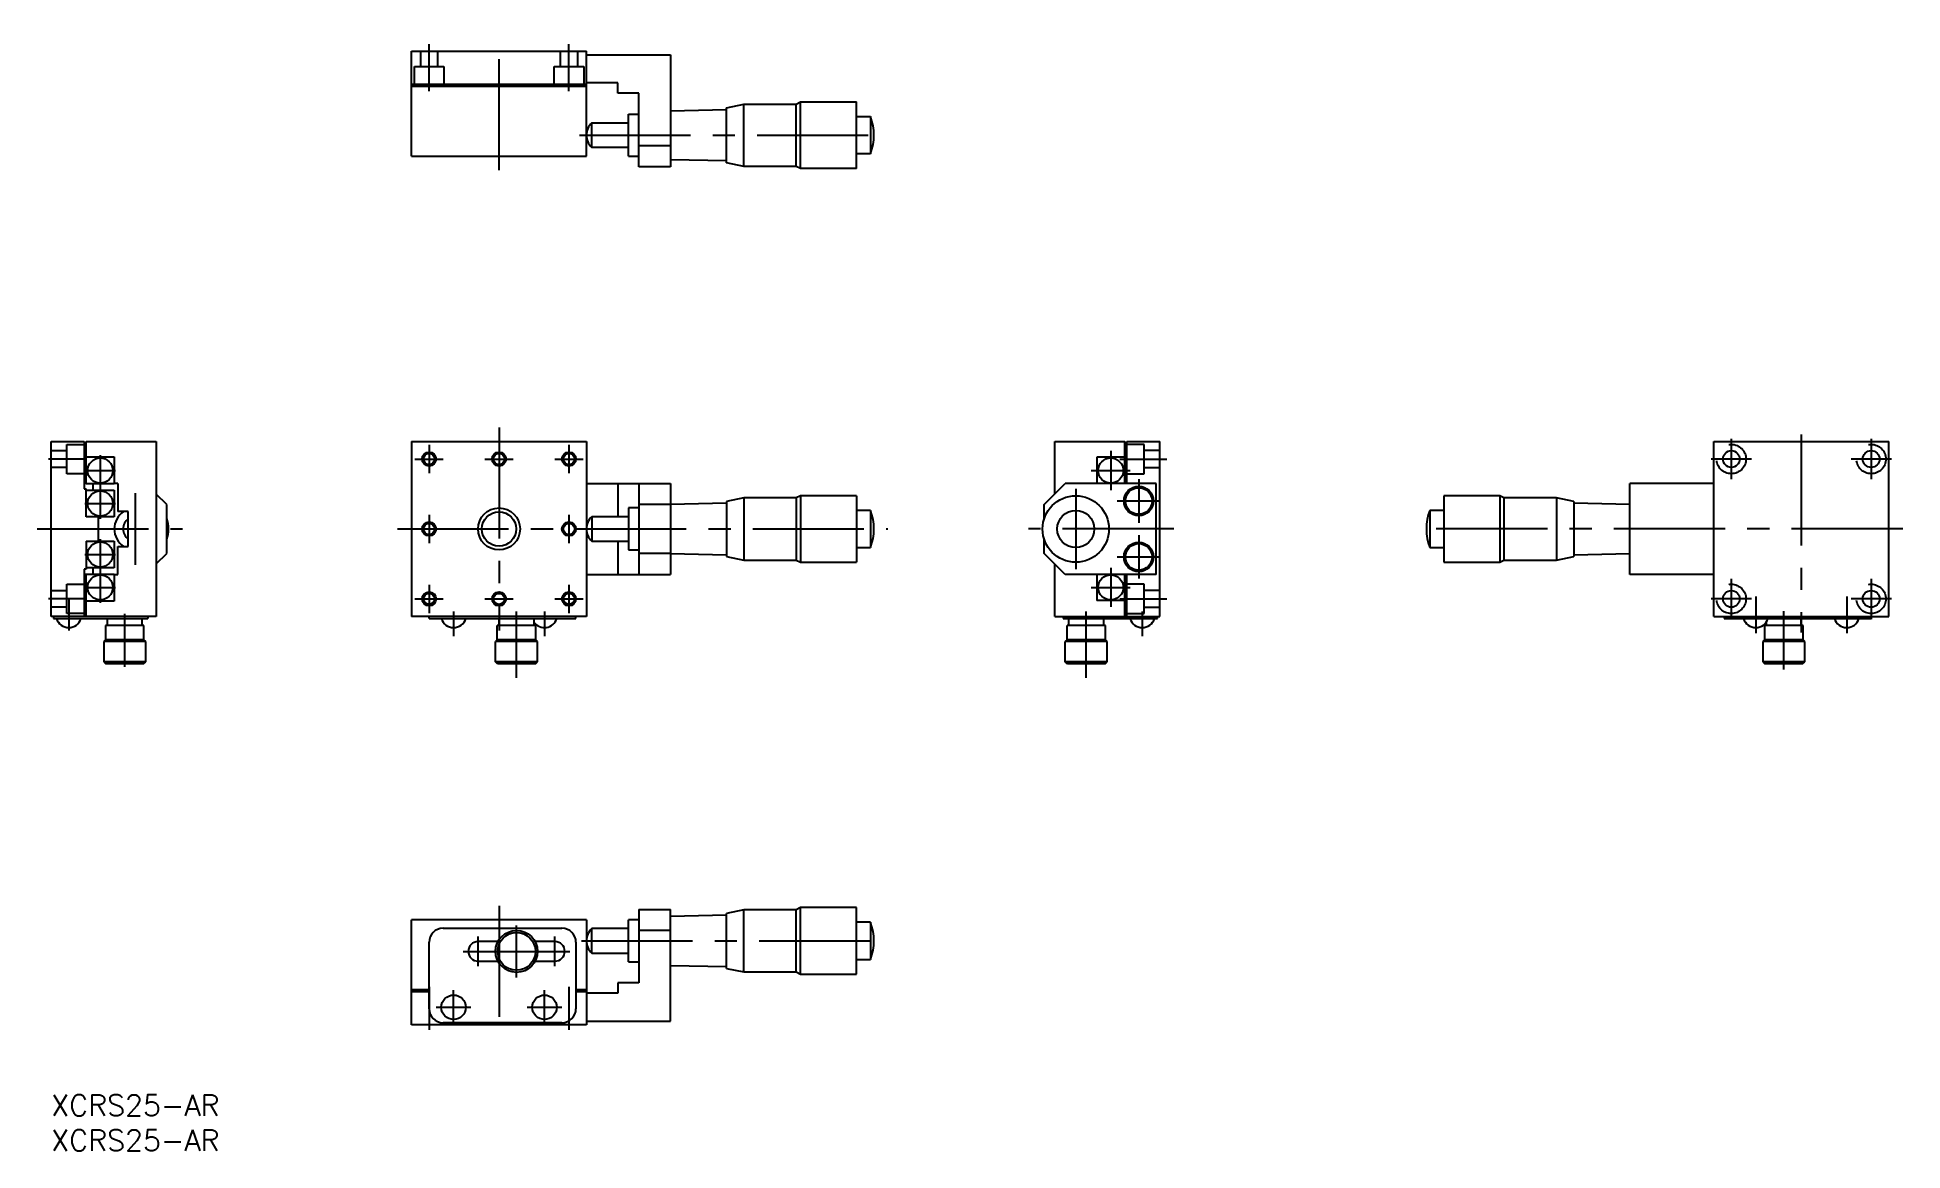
# Model space of a CAD drawing. Extents: x -2 to 265, y -8 to 151.
import ezdxf

# ---------------------------------------------------------------- set-up
doc = ezdxf.new("R2010")
doc.units = 0
doc.header["$LTSCALE"] = 0.5
doc.linetypes.add('CENTER', pattern=[50.8, 31.75, -6.35, 6.35, -6.35])
doc.linetypes.add('DASHED', pattern=[19.05, 12.7, -6.35])
for name, color, linetype in [('MSM_CENTER', 1, 'CENTER'), ('MSM_CONTINUOUS', 7, 'CONTINUOUS'), ('MSM_DASHED', 4, 'DASHED'), ('MSM_NARROW', 5, 'CONTINUOUS'), ('MSM_PART_NUMBER', 7, 'CONTINUOUS')]:
    doc.layers.add(name, color=color, linetype=linetype)
doc.styles.get("Standard").update_dxf_attribs({"font": 'txt.shx', "height": 3, "bigfont": 'bigfont.shx'})

# ---------------------------------------------------------------- blocks, each defined once
blk = doc.blocks.new('*U2')
at = {"layer": 'MSM_PART_NUMBER'}
blk.add_text('XCRS25-AR', height=3, dxfattribs=at).set_placement((0, -3))
blk = doc.blocks.new('*U3')
at = {"layer": 'MSM_PART_NUMBER'}
blk.add_text('XCRS25-AR', height=3, dxfattribs=at).set_placement((0, -8))

msp = doc.modelspace()

# ---------------------------------------------------------------- linework, layer by layer
at = {"layer": 'MSM_CENTER'}
for p, q in [((54.01, 143.49), (54.01, 150.19)), ((64.01, 132.19), (64.01, 151.19)), ((74.01, 143.49), (74.01, 150.19)), ((75.51, 137.19), (119.61, 137.19)), ((64.01, 95.39), (64.01, 66.39)), ((240.18, 93.76), (240.18, 88.01)), ((250.18, 94.39), (250.18, 66.09)), ((260.18, 93.76), (260.18, 88.01)), ((5.09, 90.89), (-0.39, 90.89)), ((7, 91.43), (7, 82.34)), ((51.99, 90.89), (56.04, 90.89)), ((54.01, 92.91), (54.01, 88.86)), ((61.99, 90.89), (66.04, 90.89)), ((71.99, 90.89), (76.04, 90.89)), ((74.01, 92.91), (74.01, 88.86)), ((151.46, 92.04), (151.46, 86.44)), ((152.76, 90.89), (159.46, 90.89)), ((243.06, 90.89), (237.3, 90.89)), ((263.06, 90.89), (257.3, 90.89)), ((4.81, 89.24), (9.19, 89.24)), ((148.66, 89.24), (154.26, 89.24)), ((12, 86.03), (12, 75.74)), ((146.46, 86.64), (146.46, 75.14)), ((155.46, 87.99), (155.46, 81.79)), ((4.81, 84.54), (9.19, 84.54)), ((54.01, 82.91), (54.01, 78.86)), ((74.01, 82.91), (74.01, 78.86)), ((152.36, 84.89), (158.56, 84.89)), ((-2, 80.89), (18.75, 80.89)), ((49.51, 80.89), (119.61, 80.89)), ((160.46, 80.89), (139.71, 80.89)), ((264.68, 80.89), (195.8, 80.89)), ((7, 79.43), (7, 70.34)), ((155.46, 79.99), (155.46, 73.79)), ((4.81, 77.24), (9.19, 77.24)), ((151.46, 75.34), (151.46, 69.74)), ((152.36, 76.89), (158.56, 76.89)), ((4.81, 72.54), (9.19, 72.54)), ((54.01, 72.91), (54.01, 68.86)), ((74.01, 72.91), (74.01, 68.86)), ((148.66, 72.54), (154.26, 72.54)), ((240.18, 73.76), (240.18, 68.01)), ((260.18, 73.76), (260.18, 68.01)), ((5.09, 70.89), (-0.39, 70.89)), ((2.5, 70.84), (2.5, 66.39)), ((51.99, 70.89), (56.04, 70.89)), ((61.99, 70.89), (66.04, 70.89)), ((71.99, 70.89), (76.04, 70.89)), ((152.76, 70.89), (159.46, 70.89)), ((243.06, 70.89), (237.3, 70.89)), ((243.68, 71.22), (243.68, 66.01)), ((256.68, 71.22), (256.68, 66.01)), ((263.06, 70.89), (257.3, 70.89)), ((10.5, 61.19), (10.5, 68.78)), ((57.51, 69.09), (57.51, 65.58)), ((66.51, 59.59), (66.51, 69.09)), ((70.51, 69.09), (70.51, 65.58)), ((147.96, 59.59), (147.96, 69.09)), ((155.96, 69.09), (155.96, 65.58)), ((247.68, 60.81), (247.68, 69.16)), ((64.01, 27), (64.01, 8)), ((66.51, 16.78), (66.51, 24.22)), ((61.01, 18.38), (61.01, 22.62)), ((72.01, 18.38), (72.01, 22.62)), ((75.79, 22), (118.61, 22)), ((58.89, 20.5), (74.13, 20.5)), ((54.01, 15.42), (54.01, 9.28)), ((57.51, 10.03), (57.51, 14.97)), ((70.51, 10.03), (70.51, 14.97)), ((74.01, 15.42), (74.01, 9.28)), ((55.04, 12.5), (59.98, 12.5)), ((68.04, 12.5), (72.98, 12.5))]:
    msp.add_line(p, q, dxfattribs=at)
at = {"layer": 'MSM_CONTINUOUS'}
for p, q in [((51.51, 134.19), (51.51, 149.19)), ((51.51, 149.19), (76.51, 149.19)), ((76.51, 134.19), (76.51, 149.19)), ((76.51, 148.69), (88.51, 148.69)), ((88.51, 148.69), (88.51, 132.69)), ((51.51, 144.49), (76.51, 144.49)), ((51.51, 144.19), (76.51, 144.19)), ((81.01, 144.69), (76.51, 144.69)), ((81.01, 143.19), (81.01, 144.69)), ((84.01, 143.19), (81.01, 143.19)), ((84.01, 132.69), (84.01, 143.19)), ((96.51, 141.11), (99.01, 141.64)), ((99.01, 141.64), (106.51, 141.64)), ((99.01, 132.73), (99.01, 141.64)), ((106.51, 141.64), (107.11, 141.94)), ((106.51, 132.73), (106.51, 141.64)), ((107.11, 141.94), (115.11, 141.94)), ((107.11, 132.44), (107.11, 141.94)), ((115.11, 132.44), (115.11, 141.94)), ((77.26, 138.94), (82.51, 138.94)), ((77.26, 135.44), (77.26, 138.94)), ((82.51, 140.19), (84.01, 140.19)), ((82.51, 134.19), (82.51, 140.19)), ((88.51, 140.69), (96.51, 140.86)), ((96.51, 133.26), (96.51, 141.11)), ((115.11, 139.84), (117.11, 139.84)), ((117.11, 139.84), (117.11, 134.54)), ((51.51, 134.19), (76.51, 134.19)), ((82.51, 135.44), (77.26, 135.44)), ((82.51, 134.19), (84.01, 134.19)), ((88.51, 135.69), (84.01, 135.69)), ((96.51, 133.51), (88.51, 133.69)), ((117.11, 134.54), (115.11, 134.54)), ((88.51, 132.69), (84.01, 132.69)), ((99.01, 132.73), (96.51, 133.26)), ((106.51, 132.73), (99.01, 132.73)), ((107.11, 132.44), (106.51, 132.73)), ((115.11, 132.44), (107.11, 132.44)), ((0, 68.39), (0, 93.39)), ((0, 93.39), (4.7, 93.39)), ((4.7, 93.39), (4.7, 86.64)), ((5, 93.39), (15, 93.39)), ((5, 87.34), (5, 93.39)), ((15, 93.39), (15, 68.39)), ((51.51, 93.39), (51.51, 68.39)), ((51.51, 93.39), (76.51, 93.39)), ((76.51, 93.39), (76.51, 68.39)), ((143.46, 93.39), (153.46, 93.39)), ((143.46, 85.89), (143.46, 93.39)), ((153.46, 87.39), (153.46, 93.39)), ((153.76, 87.39), (153.76, 93.39)), ((153.76, 93.39), (158.46, 93.39)), ((158.46, 68.39), (158.46, 93.39)), ((237.68, 68.39), (237.68, 93.39)), ((237.68, 93.39), (262.68, 93.39)), ((262.68, 68.39), (262.68, 93.39)), ((5, 91.19), (9, 91.19)), ((9, 91.19), (9, 87.34)), ((153.46, 91.14), (149.46, 91.14)), ((149.46, 91.14), (149.46, 87.39)), ((5, 87.39), (4.7, 87.39)), ((4.7, 86.64), (5, 86.64)), ((9, 87.34), (5, 87.34)), ((5, 82.64), (5, 86.64)), ((5, 86.44), (9, 86.44)), ((6, 86.44), (6, 87.34)), ((9.5, 87.39), (9, 87.39)), ((9, 86.44), (9, 82.64)), ((9.5, 87.39), (9.5, 83.39)), ((16.5, 84.39), (15, 85.89)), ((76.51, 87.39), (88.51, 87.39)), ((81.01, 87.39), (81.01, 82.64)), ((84.01, 87.39), (84.01, 74.39)), ((88.51, 87.39), (88.51, 74.39)), ((107.11, 85.64), (106.51, 85.34)), ((115.11, 85.64), (107.11, 85.64)), ((107.11, 85.64), (107.11, 76.14)), ((115.11, 85.64), (115.11, 76.14)), ((141.96, 84.39), (144.96, 87.39)), ((157.96, 87.39), (144.96, 87.39)), ((157.96, 74.39), (157.96, 87.39)), ((207.08, 85.64), (199.08, 85.64)), ((199.08, 85.64), (199.08, 76.14)), ((207.68, 85.34), (207.08, 85.64)), ((207.08, 85.64), (207.08, 76.14)), ((225.68, 74.39), (225.68, 87.39)), ((237.68, 87.39), (225.68, 87.39)), ((11, 83.39), (9.5, 83.39)), ((11, 78.39), (11, 83.39)), ((16.5, 77.39), (16.5, 84.39)), ((84.01, 83.89), (82.51, 83.89)), ((82.51, 83.89), (82.51, 77.89)), ((88.51, 84.39), (84.01, 84.39)), ((96.51, 84.56), (88.51, 84.39)), ((99.01, 85.34), (96.51, 84.81)), ((96.51, 84.81), (96.51, 76.96)), ((106.51, 85.34), (99.01, 85.34)), ((99.01, 85.34), (99.01, 76.43)), ((106.51, 85.34), (106.51, 76.43)), ((117.11, 83.54), (115.11, 83.54)), ((117.11, 83.54), (117.11, 78.24)), ((141.96, 82.41), (141.96, 84.39)), ((199.08, 83.54), (197.08, 83.54)), ((197.08, 83.54), (197.08, 78.24)), ((215.18, 85.34), (207.68, 85.34)), ((207.68, 85.34), (207.68, 76.44)), ((217.68, 84.81), (215.18, 85.34)), ((215.18, 85.34), (215.18, 76.44)), ((217.68, 84.81), (217.68, 76.96)), ((225.68, 84.39), (217.68, 84.56)), ((9, 82.64), (5, 82.64)), ((6.7, 82.64), (6.7, 79.14)), ((82.51, 82.64), (77.26, 82.64)), ((77.26, 82.64), (77.26, 79.14)), ((5, 79.14), (5, 75.14)), ((5, 79.14), (9, 79.14)), ((9, 79.14), (9, 75.34)), ((9.5, 78.39), (11, 78.39)), ((9.5, 74.39), (9.5, 78.39)), ((15, 75.89), (16.5, 77.39)), ((77.26, 79.14), (82.51, 79.14)), ((81.01, 79.14), (81.01, 74.39)), ((82.51, 77.89), (84.01, 77.89)), ((88.51, 77.39), (84.01, 77.39)), ((88.51, 77.39), (96.51, 77.21)), ((115.11, 78.24), (117.11, 78.24)), ((141.96, 77.39), (141.96, 79.36)), ((144.96, 74.39), (141.96, 77.39)), ((197.08, 78.24), (199.08, 78.24)), ((217.68, 77.21), (225.68, 77.39)), ((5, 75.14), (4.7, 75.14)), ((4.7, 75.14), (4.7, 68.39)), ((9, 75.34), (5, 75.34)), ((6, 74.44), (6, 75.34)), ((96.51, 76.96), (99.01, 76.43)), ((99.01, 76.43), (106.51, 76.43)), ((106.51, 76.43), (107.11, 76.14)), ((107.11, 76.14), (115.11, 76.14)), ((143.46, 68.39), (143.46, 75.89)), ((199.08, 76.14), (207.08, 76.14)), ((207.08, 76.14), (207.68, 76.44)), ((207.68, 76.44), (215.18, 76.44)), ((215.18, 76.44), (217.68, 76.96)), ((5, 74.39), (4.7, 74.39)), ((5, 68.39), (5, 74.44)), ((5, 74.44), (9, 74.44)), ((9, 74.44), (9, 70.59)), ((9, 74.39), (9.5, 74.39)), ((76.51, 74.39), (88.51, 74.39)), ((157.96, 74.39), (144.96, 74.39)), ((149.46, 74.39), (149.46, 70.64)), ((153.46, 68.39), (153.46, 74.39)), ((153.76, 68.39), (153.76, 74.39)), ((237.68, 74.39), (225.68, 74.39)), ((9, 70.59), (5, 70.59)), ((153.46, 70.64), (149.46, 70.64)), ((15, 68.39), (0, 68.39)), ((0.3, 68.39), (0.3, 68.09)), ((0.3, 68.09), (13.8, 68.09)), ((7.75, 67.09), (7.75, 65.04)), ((13.25, 67.09), (7.75, 67.09)), ((8, 68.09), (8, 67.09)), ((13, 67.09), (13, 68.09)), ((13.25, 65.04), (13.25, 67.09)), ((13.8, 68.39), (13.8, 68.09)), ((76.51, 68.39), (51.51, 68.39)), ((54.01, 68.09), (54.01, 68.39)), ((54.01, 68.09), (75.01, 68.09)), ((69.26, 67.09), (63.76, 67.09)), ((63.76, 65.04), (63.76, 67.09)), ((64.01, 67.09), (64.01, 68.09)), ((69.01, 67.09), (69.01, 68.09)), ((69.26, 65.04), (69.26, 67.09)), ((75.01, 68.09), (75.01, 68.39)), ((143.46, 68.39), (158.46, 68.39)), ((144.66, 68.39), (144.66, 68.09)), ((144.66, 68.09), (158.16, 68.09)), ((150.71, 67.09), (145.21, 67.09)), ((145.21, 65.04), (145.21, 67.09)), ((145.46, 67.09), (145.46, 68.09)), ((150.46, 67.09), (150.46, 68.09)), ((150.71, 65.04), (150.71, 67.09)), ((158.16, 68.09), (158.16, 68.39)), ((237.68, 68.39), (262.68, 68.39)), ((239.18, 68.39), (239.18, 68.09)), ((239.18, 68.09), (260.18, 68.09)), ((244.93, 67.09), (244.93, 65.04)), ((250.43, 67.09), (244.93, 67.09)), ((245.18, 67.57), (245.18, 67.09)), ((250.18, 67.09), (250.18, 68.09)), ((250.43, 65.04), (250.43, 67.09)), ((260.18, 68.39), (260.18, 68.09)), ((7.75, 65.04), (7.5, 64.79)), ((7.5, 64.79), (7.5, 61.89)), ((13.5, 64.79), (7.5, 64.79)), ((13.25, 65.04), (7.75, 65.04)), ((13.5, 64.79), (13.25, 65.04)), ((13.5, 61.89), (13.5, 64.79)), ((63.76, 65.04), (63.51, 64.79)), ((63.51, 61.89), (63.51, 64.79)), ((69.51, 64.79), (63.51, 64.79)), ((69.26, 65.04), (63.76, 65.04)), ((69.51, 64.79), (69.26, 65.04)), ((69.51, 61.89), (69.51, 64.79)), ((145.21, 65.04), (144.96, 64.79)), ((144.96, 61.89), (144.96, 64.79)), ((150.96, 64.79), (144.96, 64.79)), ((150.71, 65.04), (145.21, 65.04)), ((150.96, 64.79), (150.71, 65.04)), ((150.96, 61.89), (150.96, 64.79)), ((244.93, 65.04), (244.68, 64.79)), ((244.68, 64.79), (244.68, 61.89)), ((250.68, 64.79), (244.68, 64.79)), ((250.43, 65.04), (244.93, 65.04)), ((250.68, 64.79), (250.43, 65.04)), ((250.68, 61.89), (250.68, 64.79)), ((7.5, 61.89), (7.8, 61.59)), ((13.5, 61.89), (7.5, 61.89)), ((13.2, 61.59), (7.8, 61.59)), ((13.2, 61.59), (13.5, 61.89)), ((69.51, 61.89), (63.51, 61.89)), ((63.81, 61.59), (63.51, 61.89)), ((69.21, 61.59), (63.81, 61.59)), ((69.21, 61.59), (69.51, 61.89)), ((150.96, 61.89), (144.96, 61.89)), ((145.26, 61.59), (144.96, 61.89)), ((150.66, 61.59), (145.26, 61.59)), ((150.66, 61.59), (150.96, 61.89)), ((244.68, 61.89), (244.98, 61.59)), ((250.68, 61.89), (244.68, 61.89)), ((250.38, 61.59), (244.98, 61.59)), ((250.38, 61.59), (250.68, 61.89)), ((107.11, 26.75), (106.51, 26.45)), ((115.11, 26.75), (107.11, 26.75)), ((107.11, 17.25), (107.11, 26.75)), ((115.11, 17.25), (115.11, 26.75)), ((76.51, 25), (51.51, 25)), ((51.51, 10), (51.51, 25)), ((76.51, 25), (76.51, 10)), ((84.01, 25), (82.51, 25)), ((82.51, 19), (82.51, 25)), ((84.01, 26.5), (84.01, 16)), ((84.01, 26.5), (88.51, 26.5)), ((88.51, 10.5), (88.51, 26.5)), ((96.51, 25.67), (88.51, 25.5)), ((99.01, 26.45), (96.51, 25.92)), ((96.51, 18.07), (96.51, 25.92)), ((106.51, 26.45), (99.01, 26.45)), ((99.01, 17.55), (99.01, 26.45)), ((106.51, 17.55), (106.51, 26.45)), ((117.11, 24.65), (115.11, 24.65)), ((117.11, 24.65), (117.11, 19.35)), ((54.01, 12.3), (54.01, 21.8)), ((56.01, 23.8), (73.01, 23.8)), ((63.86, 21.9), (61.01, 21.9)), ((72.01, 21.9), (69.17, 21.9)), ((75.01, 21.8), (75.01, 12.3)), ((82.51, 23.75), (77.26, 23.75)), ((77.26, 20.25), (77.26, 23.75)), ((88.51, 23.5), (84.01, 23.5)), ((61.01, 19.1), (63.86, 19.1)), ((69.17, 19.1), (72.01, 19.1)), ((77.26, 20.25), (82.51, 20.25)), ((82.51, 19), (84.01, 19)), ((115.11, 19.35), (117.11, 19.35)), ((88.51, 18.5), (96.51, 18.32)), ((96.51, 18.07), (99.01, 17.55)), ((99.01, 17.55), (106.51, 17.55)), ((106.51, 17.55), (107.11, 17.25)), ((107.11, 17.25), (115.11, 17.25)), ((54.01, 15), (51.51, 15)), ((54.01, 14.7), (51.51, 14.7)), ((76.51, 15), (75.01, 15)), ((76.51, 14.7), (75.01, 14.7)), ((81.01, 14.5), (76.51, 14.5)), ((81.01, 16), (81.01, 14.5)), ((84.01, 16), (81.01, 16)), ((76.51, 10), (51.51, 10)), ((73.01, 10.3), (56.01, 10.3)), ((76.51, 10.5), (88.51, 10.5))]:
    msp.add_line(p, q, dxfattribs=at)
for centre, radius in [((7, 89.24), 1.8), ((54.01, 90.89), 0.783), ((64.01, 90.89), 0.783), ((74.01, 90.89), 0.783), ((151.46, 89.24), 1.8), ((240.18, 90.89), 1.2), ((260.18, 90.89), 1.2), ((7, 84.54), 1.8), ((146.46, 80.89), 4.75), ((155.46, 84.89), 2.1), ((155.46, 84.89), 1.9), ((64.01, 80.89), 2.46), ((146.46, 80.89), 2.65), ((54.01, 80.89), 0.783), ((74.01, 80.89), 0.783), ((7, 77.24), 1.8), ((155.46, 76.89), 2.1), ((155.46, 76.89), 1.9), ((7, 72.54), 1.8), ((151.46, 72.54), 1.8), ((240.18, 70.89), 1.2), ((260.18, 70.89), 1.2), ((54.01, 70.89), 0.783), ((64.01, 70.89), 0.783), ((74.01, 70.89), 0.783), ((66.51, 20.5), 3), ((66.51, 20.5), 2.7), ((57.51, 12.5), 1.75), ((70.51, 12.5), 1.75)]:
    msp.add_circle(centre, radius, dxfattribs=at)
for centre, radius, start, end in [((78.93, 137.19), 2.42, 133.6028, 226.3972), ((110.34, 137.19), 7.27, 338.6302, 21.3698), ((12, 80.89), 3, 123.5573, 236.4427), ((110.34, 80.89), 7.27, 338.6302, 21.3698), ((203.85, 80.89), 7.27, 158.6302, 201.3698), ((12, 80.89), 1.75, 124.8499, 235.1501), ((12, 80.89), 4.75, 341.3283, 18.6717), ((78.93, 80.89), 2.42, 133.6028, 226.3972), ((2.5, 68.61), 1.83, 196.7859, 343.2141), ((57.51, 68.61), 1.83, 196.7859, 343.2141), ((70.51, 68.61), 1.83, 214.853, 343.2141), ((155.96, 68.61), 1.83, 196.7859, 343.2141), ((243.68, 68.61), 1.83, 196.7859, 343.2141), ((256.68, 68.61), 1.83, 196.7859, 343.2141), ((110.34, 22), 7.27, 338.6302, 21.3698), ((56.01, 21.8), 2, 90, 180), ((61.01, 20.5), 1.4, 90, 270), ((72.01, 20.5), 1.4, 270, 90), ((73.01, 21.8), 2, 0, 90), ((78.93, 22), 2.42, 133.6028, 226.3972), ((56.01, 12.3), 2, 180, 270), ((73.01, 12.3), 2, 270, 0)]:
    msp.add_arc(centre, radius, start, end, dxfattribs=at)
at = {"layer": 'MSM_DASHED'}
for p, q in [((51.91, 146.99), (56.11, 146.99)), ((51.91, 144.49), (51.91, 146.99)), ((52.81, 146.99), (52.81, 149.19)), ((55.21, 149.19), (55.21, 146.99)), ((56.11, 146.99), (56.11, 144.49)), ((71.91, 146.99), (76.11, 146.99)), ((71.91, 144.49), (71.91, 146.99)), ((72.81, 146.99), (72.81, 149.19)), ((75.21, 149.19), (75.21, 146.99)), ((76.11, 146.99), (76.11, 144.49)), ((0, 92.09), (2.2, 92.09)), ((2.2, 88.79), (2.2, 92.99)), ((2.2, 92.99), (4.7, 92.99)), ((156.26, 92.99), (153.76, 92.99)), ((156.26, 88.79), (156.26, 92.99)), ((158.46, 92.09), (156.26, 92.09)), ((2.2, 89.69), (0, 89.69)), ((4.7, 88.79), (2.2, 88.79)), ((153.76, 88.79), (156.26, 88.79)), ((156.26, 89.69), (158.46, 89.69)), ((0, 72.09), (2.2, 72.09)), ((2.2, 68.79), (2.2, 72.99)), ((2.2, 72.99), (4.7, 72.99)), ((156.26, 72.99), (153.76, 72.99)), ((156.26, 68.79), (156.26, 72.99)), ((158.46, 72.09), (156.26, 72.09)), ((2.2, 69.69), (0, 69.69)), ((156.26, 69.69), (158.46, 69.69)), ((4.7, 68.79), (2.2, 68.79)), ((153.76, 68.79), (156.26, 68.79))]:
    msp.add_line(p, q, dxfattribs=at)
for centre in [(240.18, 90.89), (260.18, 90.89), (240.18, 70.89), (260.18, 70.89)]:
    msp.add_circle(centre, 2.1, dxfattribs=at)
at = {"layer": 'MSM_NARROW'}
for centre, radius in [((54.01, 90.89), 1), ((64.01, 90.89), 1), ((74.01, 90.89), 1), ((64.01, 80.89), 3), ((54.01, 80.89), 1), ((74.01, 80.89), 1), ((54.01, 70.89), 1), ((64.01, 70.89), 1), ((74.01, 70.89), 1)]:
    msp.add_circle(centre, radius, dxfattribs=at)

# ---------------------------------------------------------------- block references
at = {"layer": 'MSM_CONTINUOUS'}
for name in ['*U2', '*U3']:
    msp.add_blockref(name, (0, 0), dxfattribs=at)

doc.saveas('drawing.dxf')
